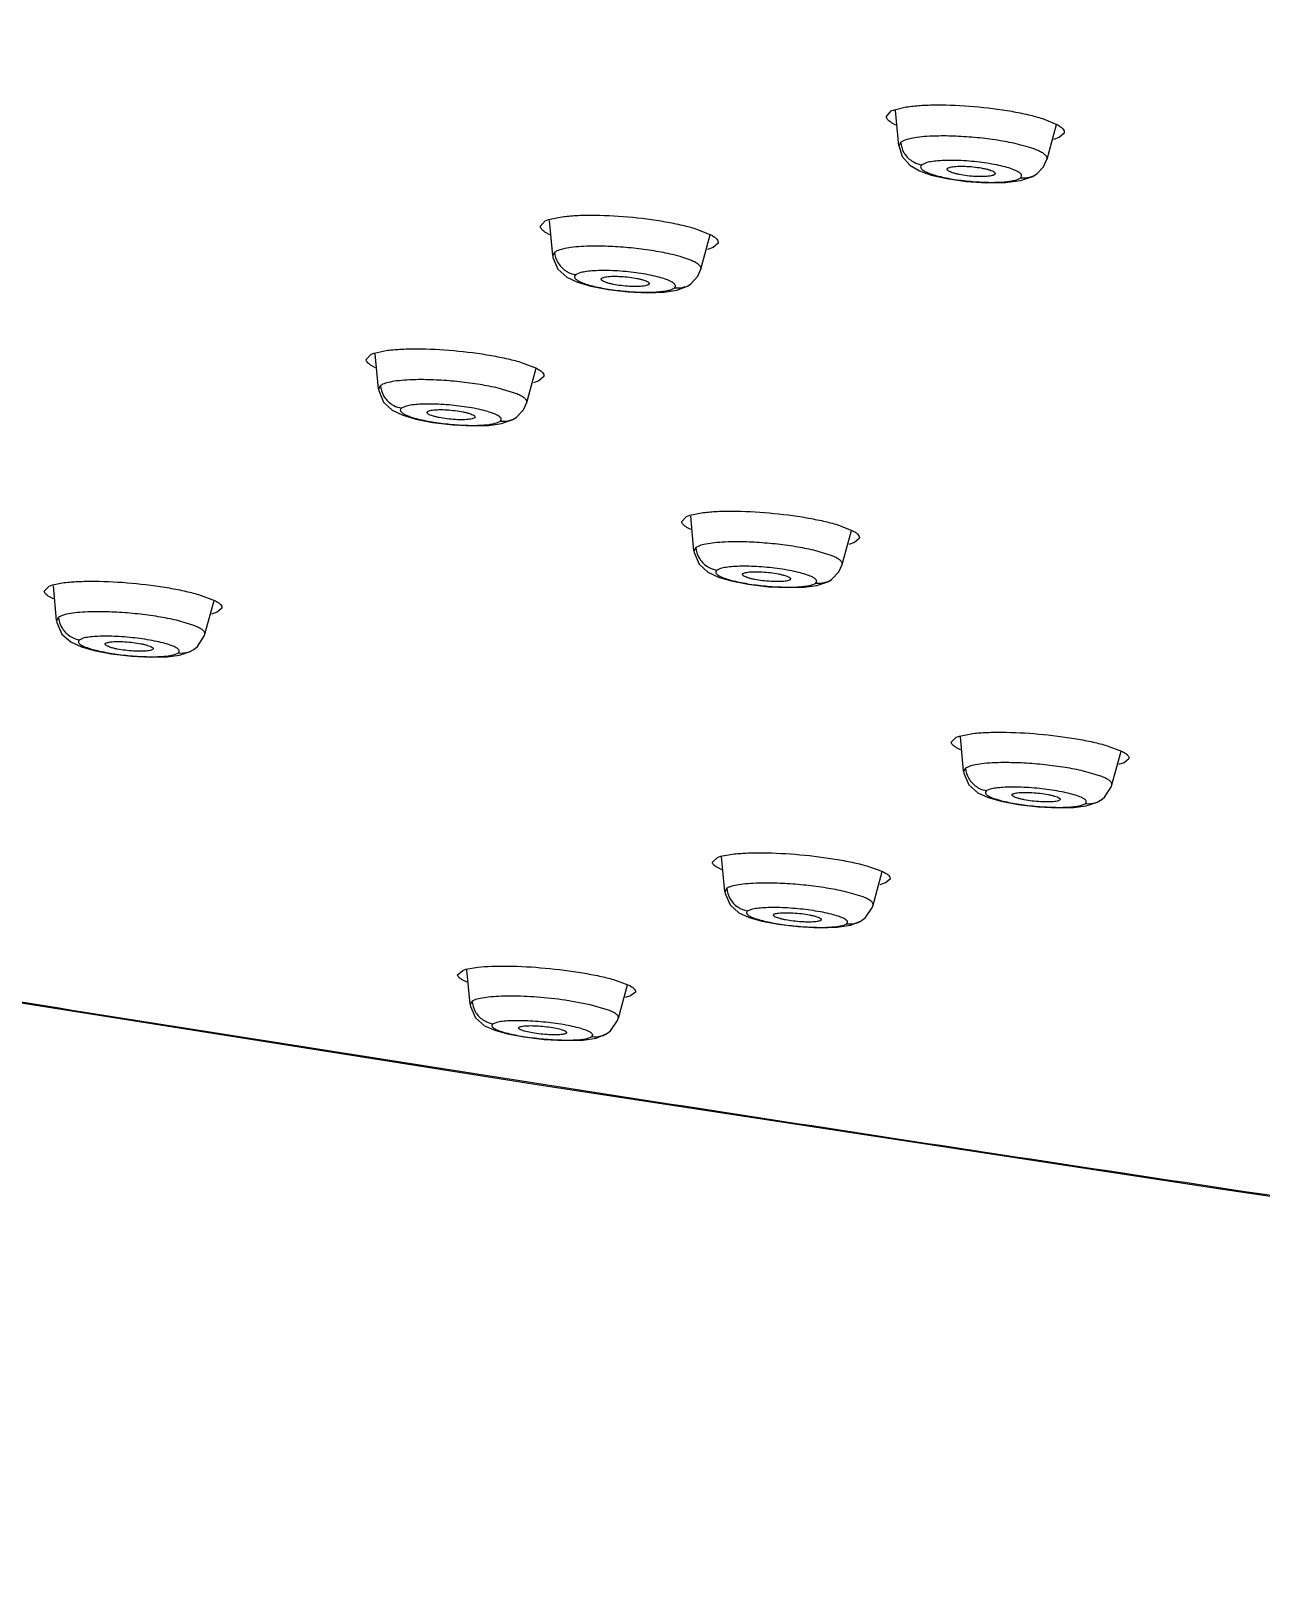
# Model space of a CAD drawing. Header units: inches. Extents: x 440 to 1212, y -520 to 27.
# Drawn here: x 964.74 to 990.19, y -248.26 to -216.21 of the extents above; entities that cross this region are included whole.
import ezdxf

# ---------------------------------------------------------------- set-up
doc = ezdxf.new("R2010")
doc.units = ezdxf.units.IN
doc.header["$LTSCALE"] = 1.21
doc.header["$MEASUREMENT"] = 0
doc.layers.get('0').update_dxf_attribs({"linetype": 'CONTINUOUS'})

msp = doc.modelspace()

# ---------------------------------------------------------------- linework, layer by layer
at = {"color": 7, "linetype": 'Continuous'}
for p, q in [((982.436, -217.984), (982.538, -217.867)), ((982.538, -217.867), (982.603, -217.84)), ((982.603, -217.84), (982.849, -217.783)), ((982.692, -218.586), (982.625, -217.859)), ((982.632, -218.159), (982.556, -218.118)), ((985.668, -218.025), (985.965, -218.146)), ((985.76, -218.863), (985.954, -218.146)), ((982.731, -218.516), (982.692, -218.585)), ((982.692, -218.583), (982.765, -218.811)), ((982.777, -218.489), (982.731, -218.516)), ((986.012, -218.416), (985.895, -218.458)), ((986.113, -218.323), (986.012, -218.416)), ((985.687, -219.023), (985.759, -218.864)), ((985.759, -218.864), (985.76, -218.863)), ((983.243, -218.944), (983.17, -218.979)), ((983.366, -219.193), (983.686, -219.266)), ((983.697, -219.073), (983.708, -219.053)), ((983.708, -219.053), (983.723, -219.044)), ((984.677, -219.183), (984.662, -219.192)), ((984.689, -219.163), (984.677, -219.183)), ((985.21, -219.309), (985.465, -219.221)), ((985.465, -219.221), (985.556, -219.163)), ((985.559, -219.161), (985.556, -219.163)), ((985.559, -219.161), (985.687, -219.023)), ((983.686, -219.266), (984.084, -219.324)), ((984.084, -219.324), (984.511, -219.353)), ((984.511, -219.353), (984.902, -219.349)), ((984.902, -219.349), (985.21, -219.309)), ((985.135, -219.289), (985.207, -219.254)), ((975.277, -220.256), (975.379, -220.142)), ((975.379, -220.142), (975.445, -220.116)), ((975.445, -220.116), (975.691, -220.061)), ((975.533, -220.86), (975.467, -220.134)), ((975.473, -220.428), (975.397, -220.388)), ((978.508, -220.31), (978.805, -220.429)), ((978.601, -221.141), (978.793, -220.428)), ((975.573, -220.79), (975.533, -220.858)), ((975.573, -220.79), (975.601, -220.773)), ((978.854, -220.692), (978.737, -220.733)), ((978.953, -220.602), (978.854, -220.692)), ((975.533, -220.858), (975.533, -220.86)), ((978.537, -221.286), (978.6, -221.142)), ((978.6, -221.142), (978.601, -221.141)), ((976.084, -221.22), (976.011, -221.254)), ((976.538, -221.348), (976.55, -221.328)), ((976.565, -221.319), (976.55, -221.328)), ((977.504, -221.468), (977.518, -221.459)), ((977.53, -221.439), (977.518, -221.459)), ((978.321, -221.49), (978.391, -221.445)), ((978.392, -221.444), (978.391, -221.445)), ((978.392, -221.444), (978.537, -221.286)), ((976.323, -221.494), (976.68, -221.563)), ((976.68, -221.563), (977.094, -221.611)), ((977.094, -221.611), (977.496, -221.629)), ((977.496, -221.629), (977.838, -221.615)), ((977.975, -221.565), (978.047, -221.531)), ((971.673, -223.012), (971.775, -222.901)), ((971.775, -222.901), (971.841, -222.876)), ((971.841, -222.876), (972.086, -222.824)), ((971.929, -223.617), (971.862, -222.893)), ((974.903, -223.075), (975.199, -223.192)), ((971.868, -223.181), (971.792, -223.141)), ((974.996, -223.9), (975.188, -223.192)), ((975.348, -223.362), (975.249, -223.45)), ((971.969, -223.549), (971.928, -223.616)), ((971.928, -223.616), (971.929, -223.617)), ((971.969, -223.549), (971.997, -223.531)), ((974.788, -223.72), (974.407, -223.603)), ((975.249, -223.45), (975.133, -223.49)), ((972.479, -223.98), (972.406, -224.013)), ((974.927, -224.054), (974.995, -223.901)), ((974.996, -223.901), (974.996, -223.9)), ((972.699, -224.243), (973.049, -224.312)), ((972.934, -224.106), (972.946, -224.086)), ((972.946, -224.086), (972.96, -224.078)), ((973.049, -224.312), (973.472, -224.363)), ((973.472, -224.363), (973.88, -224.383)), ((973.913, -224.218), (973.899, -224.226)), ((973.926, -224.198), (973.913, -224.218)), ((974.369, -224.323), (974.442, -224.291)), ((974.706, -224.254), (974.779, -224.209)), ((974.78, -224.208), (974.779, -224.209)), ((974.78, -224.208), (974.927, -224.054)), ((973.88, -224.383), (974.214, -224.373)), ((978.199, -226.365), (978.302, -226.256)), ((978.302, -226.256), (978.368, -226.232)), ((978.368, -226.232), (978.613, -226.181)), ((978.455, -226.969), (978.389, -226.248)), ((978.394, -226.53), (978.319, -226.491)), ((981.429, -226.431), (981.725, -226.545)), ((981.523, -227.25), (981.714, -226.545)), ((978.496, -226.901), (978.455, -226.968)), ((978.541, -226.877), (978.496, -226.901)), ((981.777, -226.797), (981.661, -226.836)), ((981.875, -226.712), (981.777, -226.797)), ((978.455, -226.968), (978.455, -226.969)), ((981.316, -227.073), (980.935, -226.958)), ((981.453, -227.405), (981.522, -227.252)), ((981.523, -227.252), (981.523, -227.251)), ((979.006, -227.334), (978.933, -227.366)), ((979.46, -227.457), (979.473, -227.438)), ((979.473, -227.438), (979.487, -227.43)), ((980.439, -227.569), (980.426, -227.576)), ((980.452, -227.549), (980.439, -227.569)), ((981.226, -227.607), (981.3, -227.562)), ((981.3, -227.562), (981.453, -227.405)), ((981.3, -227.562), (981.3, -227.562)), ((965.014, -227.804), (965.117, -227.698)), ((965.117, -227.698), (965.183, -227.675)), ((965.183, -227.675), (965.428, -227.627)), ((965.27, -228.41), (965.204, -227.69)), ((968.243, -227.883), (968.538, -227.995)), ((979.227, -227.592), (979.577, -227.66)), ((979.577, -227.66), (980, -227.71)), ((980, -227.71), (980.407, -227.73)), ((980.407, -227.73), (980.738, -227.72)), ((980.896, -227.673), (980.968, -227.641)), ((965.209, -227.965), (965.134, -227.927)), ((968.337, -228.695), (968.527, -227.995)), ((968.689, -228.158), (968.591, -228.241)), ((965.311, -228.343), (965.27, -228.408)), ((965.27, -228.408), (965.27, -228.41)), ((965.356, -228.319), (965.311, -228.343)), ((968.131, -228.521), (967.751, -228.406)), ((968.591, -228.241), (968.476, -228.278)), ((965.82, -228.778), (965.747, -228.808)), ((966.05, -229.031), (966.401, -229.099)), ((966.275, -228.899), (966.289, -228.88)), ((966.289, -228.88), (966.302, -228.873)), ((966.401, -229.099), (966.825, -229.149)), ((966.825, -229.149), (967.228, -229.17)), ((967.228, -229.17), (967.554, -229.161)), ((967.254, -229.013), (967.241, -229.02)), ((967.267, -228.993), (967.254, -229.013)), ((967.709, -229.116), (967.782, -229.086)), ((968.033, -229.054), (968.107, -229.012)), ((983.947, -230.8), (984.193, -230.752)), ((983.778, -230.927), (983.881, -230.823)), ((983.881, -230.823), (983.947, -230.8)), ((983.973, -231.086), (983.898, -231.049)), ((984.034, -231.531), (983.968, -230.815)), ((987.007, -231.001), (987.303, -231.112)), ((987.102, -231.812), (987.291, -231.112)), ((987.357, -231.355), (987.241, -231.392)), ((987.455, -231.273), (987.357, -231.355)), ((984.075, -231.465), (984.034, -231.53)), ((984.034, -231.53), (984.034, -231.531)), ((984.12, -231.442), (984.075, -231.465)), ((986.896, -231.64), (986.516, -231.526)), ((984.586, -231.9), (984.513, -231.931)), ((985.039, -232.02), (985.053, -232)), ((985.053, -232), (985.066, -231.994)), ((984.811, -232.15), (985.161, -232.217)), ((985.161, -232.217), (985.585, -232.266)), ((985.585, -232.266), (985.989, -232.286)), ((985.989, -232.286), (986.315, -232.278)), ((986.018, -232.131), (986.005, -232.137)), ((986.031, -232.112), (986.018, -232.131)), ((986.474, -232.233), (986.547, -232.203)), ((986.795, -232.172), (986.869, -232.13)), ((978.837, -233.412), (978.94, -233.311)), ((978.94, -233.311), (979.007, -233.289)), ((979.007, -233.289), (979.252, -233.244)), ((979.093, -234.017), (979.028, -233.303)), ((979.031, -233.567), (978.957, -233.531)), ((982.065, -233.497), (982.361, -233.605)), ((982.161, -234.3), (982.349, -233.605)), ((979.135, -233.952), (979.093, -234.016)), ((979.179, -233.929), (979.135, -233.952)), ((982.416, -233.841), (982.301, -233.877)), ((982.513, -233.762), (982.416, -233.841)), ((979.093, -234.016), (979.093, -234.017)), ((981.956, -234.131), (981.573, -234.018)), ((982.148, -234.339), (982.16, -234.3)), ((979.645, -234.389), (979.572, -234.418)), ((980.098, -234.506), (980.113, -234.487)), ((980.113, -234.487), (980.125, -234.481)), ((981.076, -234.618), (981.064, -234.624)), ((981.09, -234.599), (981.076, -234.618)), ((981.695, -234.715), (981.919, -234.623)), ((981.922, -234.621), (981.919, -234.623)), ((979.859, -234.629), (980.202, -234.695)), ((980.202, -234.695), (980.614, -234.745)), ((980.614, -234.745), (981.043, -234.768)), ((981.043, -234.768), (981.42, -234.758)), ((981.42, -234.758), (981.695, -234.715)), ((981.532, -234.72), (981.605, -234.691)), ((973.737, -235.627), (973.983, -235.585)), ((973.567, -235.745), (973.671, -235.649)), ((973.671, -235.649), (973.737, -235.627)), ((973.761, -235.896), (973.687, -235.861)), ((973.824, -236.352), (973.758, -235.641)), ((976.794, -235.841), (977.089, -235.947)), ((976.891, -236.637), (977.078, -235.947)), ((977.146, -236.176), (977.032, -236.21)), ((977.243, -236.099), (977.146, -236.176)), ((973.865, -236.288), (973.823, -236.35)), ((973.823, -236.35), (973.824, -236.352)), ((973.91, -236.266), (973.865, -236.288)), ((976.308, -236.361), (975.792, -236.267)), ((976.687, -236.472), (976.308, -236.361)), ((974.375, -236.727), (974.302, -236.755)), ((974.829, -236.842), (974.844, -236.823)), ((974.844, -236.823), (974.855, -236.818)), ((976.875, -236.684), (976.89, -236.637)), ((974.599, -236.962), (974.944, -237.027)), ((974.944, -237.027), (975.358, -237.077)), ((975.358, -237.077), (975.787, -237.1)), ((975.787, -237.1), (976.16, -237.091)), ((975.806, -236.955), (975.794, -236.96)), ((975.821, -236.936), (975.806, -236.955)), ((976.16, -237.091), (976.429, -237.049)), ((976.261, -237.055), (976.334, -237.027)), ((976.429, -237.049), (976.641, -236.964)), ((976.643, -236.962), (976.641, -236.964)), ((989.347, -240.167), (989.405, -240.162))]:
    msp.add_line(p, q, dxfattribs=at)
for points in [[(888.049, -216.212), (889.522, -218.693), (892.129, -220.711), (895.962, -222.57), (901.514, -224.496), (908.899, -226.43), (917.714, -228.307), (927.486, -230.125), (938.11, -231.966), (949.531, -233.886), (961.875, -235.9), (975.256, -238.015), (989.347, -240.167)], [(982.765, -218.811), (982.921, -218.989), (983.121, -219.107), (983.366, -219.193)], [(975.534, -220.858), (975.539, -220.898), (975.641, -221.138)], [(975.641, -221.138), (975.823, -221.305), (976.044, -221.411), (976.323, -221.494)], [(977.838, -221.615), (978.098, -221.574), (978.321, -221.49)], [(971.929, -223.616), (971.933, -223.649), (972.033, -223.89)], [(972.033, -223.89), (972.215, -224.059), (972.432, -224.163), (972.699, -224.243)], [(974.214, -224.373), (974.477, -224.335), (974.706, -224.254)], [(978.456, -226.968), (978.46, -227.003), (978.561, -227.244)], [(978.561, -227.244), (978.745, -227.411), (978.96, -227.514), (979.227, -227.592)], [(980.738, -227.72), (980.999, -227.685), (981.226, -227.607)], [(965.271, -228.408), (965.276, -228.451), (965.381, -228.69)], [(965.381, -228.69), (965.566, -228.854), (965.782, -228.954), (966.05, -229.031)], [(968.11, -229.01), (968.188, -228.946), (968.329, -228.723), (968.337, -228.696)], [(967.554, -229.161), (967.809, -229.128), (968.033, -229.054)], [(984.035, -231.53), (984.04, -231.571), (984.144, -231.811)], [(984.144, -231.811), (984.329, -231.975), (984.545, -232.074), (984.811, -232.15)], [(986.872, -232.128), (986.95, -232.065), (987.092, -231.844), (987.101, -231.812)], [(986.315, -232.278), (986.571, -232.245), (986.795, -232.172)], [(979.094, -234.016), (979.099, -234.057), (979.202, -234.294)], [(979.202, -234.294), (979.385, -234.457), (979.596, -234.554), (979.859, -234.629)], [(981.922, -234.621), (982.003, -234.558), (982.148, -234.339)], [(973.824, -236.35), (973.831, -236.398), (973.938, -236.635)], [(973.938, -236.635), (974.123, -236.795), (974.335, -236.889), (974.599, -236.962)], [(976.643, -236.962), (976.727, -236.9), (976.875, -236.684)], [(989.347, -240.167), (1003.147, -242.202), (1016.53, -244.108), (1029.098, -245.839), (1040.953, -247.421)]]:
    msp.add_lwpolyline(points, dxfattribs=at)
for centre, radius, start, end in [((985.275, -218.796), 0.462, 289.5348, 307.4473), ((975.759, -221.07), 0.337, 114.7887, 118.0347), ((978.115, -221.074), 0.462, 289.4912, 306.5683), ((972.153, -223.832), 0.339, 114.2915, 117.4832), ((974.51, -223.833), 0.462, 289.4895, 305.5896), ((981.036, -227.183), 0.462, 289.5575, 304.8346), ((967.849, -228.628), 0.462, 289.5168, 303.8302), ((986.614, -231.745), 0.462, 289.629, 303.5639), ((981.672, -234.233), 0.461, 289.6319, 302.4148), ((976.401, -236.57), 0.461, 289.6397, 301.3165)]:
    msp.add_arc(centre, radius, start, end, dxfattribs=at)
for points, knots in [([(982.849, -217.783), (982.944, -217.769), (983.152, -217.748), (983.62, -217.733), (984.254, -217.763), (984.888, -217.843), (985.36, -217.938), (985.572, -217.995), (985.668, -218.025)], [0, 0, 0, 0, 0.100892, 0.22025, 0.492882, 0.769274, 0.893165, 1, 1, 1, 1]), ([(982.556, -218.118), (982.539, -218.108), (982.508, -218.087), (982.462, -218.047), (982.438, -218.009), (982.436, -217.984)], [0, 0, 0, 0, 0.32915, 0.600887, 1, 1, 1, 1]), ([(985.965, -218.146), (985.99, -218.16), (986.033, -218.186), (986.085, -218.231), (986.115, -218.277), (986.116, -218.309), (986.112, -218.323)], [0, 0, 0, 0, 0.349157, 0.621237, 0.828042, 1, 1, 1, 1]), ([(982.731, -218.516), (982.738, -218.589), (982.785, -218.738), (982.892, -218.853), (982.956, -218.897)], [0, 0, 0, 0, 0.485065, 1, 1, 1, 1]), ([(983.521, -218.385), (983.439, -218.386), (983.287, -218.392), (983.079, -218.411), (982.911, -218.441), (982.815, -218.47), (982.776, -218.489)], [0, 0, 0, 0, 0.323591, 0.603493, 0.830872, 1, 1, 1, 1]), ([(985.168, -218.558), (985.043, -218.528), (984.777, -218.476), (984.364, -218.422), (983.94, -218.389), (983.658, -218.383), (983.521, -218.385)], [0, 0, 0, 0, 0.2323, 0.48967, 0.752329, 1, 1, 1, 1]), ([(985.55, -218.677), (985.495, -218.653), (985.368, -218.609), (985.239, -218.575), (985.168, -218.558)], [0, 0, 0, 0, 0.45218, 1, 1, 1, 1]), ([(982.956, -218.897), (982.973, -218.908), (983.039, -218.948), (983.114, -218.972), (983.17, -218.979)], [0, 0, 0, 0, 0.262134, 1, 1, 1, 1]), ([(984.718, -218.984), (984.583, -218.956), (984.304, -218.915), (983.956, -218.89), (983.687, -218.888), (983.512, -218.896), (983.366, -218.913), (983.279, -218.932), (983.243, -218.944)], [0, 0, 0, 0, 0.27864, 0.56837, 0.702682, 0.82215, 0.921829, 1, 1, 1, 1]), ([(985.759, -218.863), (985.761, -218.856), (985.763, -218.841), (985.755, -218.817), (985.74, -218.794), (985.706, -218.76), (985.642, -218.718), (985.584, -218.691), (985.55, -218.677)], [0, 0, 0, 0, 0.073347, 0.151684, 0.242893, 0.352027, 0.632306, 1, 1, 1, 1]), ([(983.17, -218.979), (983.16, -218.988), (983.145, -219.006), (983.145, -219.035), (983.154, -219.055), (983.172, -219.076), (983.211, -219.106), (983.281, -219.141), (983.389, -219.181), (983.522, -219.219), (983.678, -219.254), (983.85, -219.284), (984.034, -219.309), (984.283, -219.334), (984.577, -219.348), (984.85, -219.34), (985.03, -219.316), (985.103, -219.299), (985.135, -219.289)], [0, 0, 0, 0, 0.020268, 0.029237, 0.039263, 0.051693, 0.067294, 0.108589, 0.16296, 0.229016, 0.304887, 0.388408, 0.47684, 0.567327, 0.743099, 0.89317, 0.952443, 1, 1, 1, 1]), ([(984.662, -219.192), (984.651, -219.197), (984.622, -219.206), (984.55, -219.22), (984.435, -219.227), (984.278, -219.225), (984.11, -219.21), (983.974, -219.188), (983.876, -219.166), (983.814, -219.149), (983.765, -219.131), (983.728, -219.112), (983.703, -219.095), (983.696, -219.079), (983.696, -219.073)], [0, 0, 0, 0, 0.037761, 0.087851, 0.220021, 0.382332, 0.556246, 0.721149, 0.794203, 0.858044, 0.91101, 0.952058, 0.980858, 1, 1, 1, 1]), ([(983.723, -219.044), (983.735, -219.038), (983.763, -219.029), (983.835, -219.015), (983.951, -219.008), (984.108, -219.011), (984.275, -219.026), (984.411, -219.047), (984.51, -219.069), (984.571, -219.086), (984.621, -219.104), (984.658, -219.123), (984.682, -219.141), (984.69, -219.156), (984.689, -219.163)], [0, 0, 0, 0, 0.03776, 0.08785, 0.220019, 0.38233, 0.556244, 0.721148, 0.794202, 0.858042, 0.911009, 0.952057, 0.980857, 1, 1, 1, 1]), ([(985.214, -219.166), (985.206, -219.157), (985.185, -219.14), (985.128, -219.106), (985.03, -219.065), (984.886, -219.021), (984.777, -218.996), (984.718, -218.984)], [0, 0, 0, 0, 0.067133, 0.151948, 0.373965, 0.660188, 1, 1, 1, 1]), ([(985.207, -219.254), (985.22, -219.243), (985.236, -219.221), (985.23, -219.187), (985.22, -219.173), (985.214, -219.166)], [0, 0, 0, 0, 0.490305, 0.719587, 1, 1, 1, 1]), ([(985.43, -219.231), (985.377, -219.25), (985.301, -219.262), (985.226, -219.256), (985.207, -219.254)], [0, 0, 0, 0, 0.748827, 1, 1, 1, 1]), ([(975.691, -220.061), (975.785, -220.047), (975.993, -220.028), (976.461, -220.016), (977.095, -220.047), (977.729, -220.128), (978.2, -220.223), (978.412, -220.279), (978.508, -220.31)], [0, 0, 0, 0, 0.100844, 0.220184, 0.492837, 0.769272, 0.893174, 1, 1, 1, 1]), ([(975.397, -220.388), (975.38, -220.377), (975.349, -220.357), (975.304, -220.317), (975.279, -220.28), (975.277, -220.256)], [0, 0, 0, 0, 0.330894, 0.603223, 1, 1, 1, 1]), ([(978.805, -220.429), (978.83, -220.442), (978.873, -220.468), (978.925, -220.512), (978.955, -220.556), (978.957, -220.589), (978.953, -220.602)], [0, 0, 0, 0, 0.35132, 0.624231, 0.830268, 1, 1, 1, 1]), ([(975.573, -220.79), (975.579, -220.863), (975.626, -221.012), (975.733, -221.128), (975.797, -221.171)], [0, 0, 0, 0, 0.485232, 1, 1, 1, 1]), ([(976.363, -220.664), (976.282, -220.665), (976.13, -220.67), (975.921, -220.689), (975.753, -220.718), (975.657, -220.746), (975.618, -220.764)], [0, 0, 0, 0, 0.323767, 0.603769, 0.831118, 1, 1, 1, 1]), ([(978.011, -220.839), (977.886, -220.809), (977.619, -220.758), (977.207, -220.703), (976.783, -220.669), (976.5, -220.662), (976.363, -220.664)], [0, 0, 0, 0, 0.232176, 0.489531, 0.752246, 1, 1, 1, 1]), ([(978.392, -220.957), (978.337, -220.934), (978.211, -220.89), (978.082, -220.856), (978.011, -220.839)], [0, 0, 0, 0, 0.451937, 1, 1, 1, 1]), ([(978.601, -221.141), (978.602, -221.134), (978.604, -221.119), (978.596, -221.096), (978.581, -221.073), (978.547, -221.039), (978.484, -220.998), (978.426, -220.971), (978.392, -220.957)], [0, 0, 0, 0, 0.072693, 0.150537, 0.241479, 0.350562, 0.631278, 1, 1, 1, 1]), ([(975.797, -221.171), (975.814, -221.183), (975.88, -221.222), (975.955, -221.247), (976.011, -221.254)], [0, 0, 0, 0, 0.262123, 1, 1, 1, 1]), ([(976.011, -221.254), (976, -221.263), (975.986, -221.28), (975.985, -221.308), (975.994, -221.329), (976.012, -221.348), (976.051, -221.378), (976.121, -221.413), (976.228, -221.452), (976.361, -221.49), (976.517, -221.525), (976.689, -221.555), (976.873, -221.581), (977.122, -221.606), (977.416, -221.621), (977.689, -221.615), (977.869, -221.591), (977.943, -221.575), (977.975, -221.565)], [0, 0, 0, 0, 0.020002, 0.028782, 0.038622, 0.050897, 0.066377, 0.107507, 0.161792, 0.227828, 0.30373, 0.387327, 0.475872, 0.566499, 0.742599, 0.892986, 0.952376, 1, 1, 1, 1]), ([(977.559, -221.266), (977.424, -221.238), (977.145, -221.196), (976.798, -221.17), (976.529, -221.167), (976.354, -221.174), (976.207, -221.191), (976.121, -221.209), (976.084, -221.22)], [0, 0, 0, 0, 0.278489, 0.568243, 0.702604, 0.822128, 0.921845, 1, 1, 1, 1]), ([(977.504, -221.468), (977.492, -221.473), (977.464, -221.482), (977.392, -221.495), (977.276, -221.502), (977.12, -221.498), (976.952, -221.483), (976.816, -221.462), (976.717, -221.44), (976.656, -221.423), (976.606, -221.405), (976.57, -221.387), (976.545, -221.369), (976.537, -221.354), (976.538, -221.348)], [0, 0, 0, 0, 0.037631, 0.087661, 0.219851, 0.382304, 0.556417, 0.72152, 0.794652, 0.858545, 0.91152, 0.952516, 0.981167, 1, 1, 1, 1]), ([(976.565, -221.319), (976.576, -221.314), (976.605, -221.305), (976.677, -221.292), (976.792, -221.285), (976.949, -221.289), (977.116, -221.304), (977.253, -221.325), (977.351, -221.347), (977.412, -221.365), (977.462, -221.382), (977.499, -221.401), (977.523, -221.418), (977.531, -221.433), (977.531, -221.44)], [0, 0, 0, 0, 0.037631, 0.08766, 0.219851, 0.382304, 0.556418, 0.721521, 0.794653, 0.858546, 0.91152, 0.952516, 0.981167, 1, 1, 1, 1]), ([(978.054, -221.446), (978.046, -221.437), (978.025, -221.42), (977.968, -221.386), (977.871, -221.346), (977.727, -221.303), (977.618, -221.278), (977.559, -221.266)], [0, 0, 0, 0, 0.066646, 0.151154, 0.372994, 0.659512, 1, 1, 1, 1]), ([(978.047, -221.531), (978.059, -221.521), (978.076, -221.5), (978.07, -221.466), (978.06, -221.453), (978.054, -221.446)], [0, 0, 0, 0, 0.491169, 0.71931, 1, 1, 1, 1]), ([(978.27, -221.509), (978.217, -221.528), (978.141, -221.54), (978.066, -221.534), (978.047, -221.532)], [0, 0, 0, 0, 0.748873, 1, 1, 1, 1]), ([(971.792, -223.141), (971.775, -223.131), (971.744, -223.111), (971.699, -223.072), (971.675, -223.036), (971.673, -223.012)], [0, 0, 0, 0, 0.332858, 0.605847, 1, 1, 1, 1]), ([(972.086, -222.824), (972.181, -222.811), (972.389, -222.793), (972.856, -222.782), (973.49, -222.815), (974.123, -222.896), (974.594, -222.99), (974.806, -223.045), (974.903, -223.075)], [0, 0, 0, 0, 0.100817, 0.220159, 0.49285, 0.769316, 0.893211, 1, 1, 1, 1]), ([(975.199, -223.192), (975.224, -223.206), (975.268, -223.231), (975.319, -223.274), (975.35, -223.317), (975.352, -223.349), (975.348, -223.362)], [0, 0, 0, 0, 0.353662, 0.627457, 0.832651, 1, 1, 1, 1]), ([(971.969, -223.549), (971.975, -223.622), (972.022, -223.771), (972.128, -223.886), (972.192, -223.93)], [0, 0, 0, 0, 0.485386, 1, 1, 1, 1]), ([(972.759, -223.426), (972.678, -223.427), (972.526, -223.432), (972.317, -223.45), (972.149, -223.478), (972.052, -223.506), (972.014, -223.523)], [0, 0, 0, 0, 0.323938, 0.604041, 0.831365, 1, 1, 1, 1]), ([(974.407, -223.603), (974.282, -223.573), (974.016, -223.522), (973.603, -223.467), (973.179, -223.433), (972.896, -223.425), (972.759, -223.426)], [0, 0, 0, 0, 0.232033, 0.489369, 0.752148, 1, 1, 1, 1]), ([(974.996, -223.9), (974.998, -223.894), (974.999, -223.879), (974.992, -223.856), (974.976, -223.833), (974.943, -223.8), (974.879, -223.76), (974.822, -223.734), (974.788, -223.72)], [0, 0, 0, 0, 0.071987, 0.14929, 0.239931, 0.348949, 0.630136, 1, 1, 1, 1]), ([(972.192, -223.93), (972.209, -223.941), (972.275, -223.981), (972.35, -224.005), (972.406, -224.013)], [0, 0, 0, 0, 0.262128, 1, 1, 1, 1]), ([(972.406, -224.013), (972.395, -224.021), (972.381, -224.038), (972.38, -224.066), (972.389, -224.085), (972.407, -224.105), (972.433, -224.124), (972.467, -224.144), (972.528, -224.173), (972.622, -224.207), (972.756, -224.244), (972.911, -224.278), (973.083, -224.309), (973.266, -224.334), (973.516, -224.36), (973.81, -224.376), (974.082, -224.37), (974.263, -224.348), (974.337, -224.333), (974.369, -224.323)], [0, 0, 0, 0, 0.019728, 0.028304, 0.037945, 0.050053, 0.065402, 0.084189, 0.106397, 0.160599, 0.226621, 0.302567, 0.386255, 0.474929, 0.565711, 0.742156, 0.89285, 0.952337, 1, 1, 1, 1]), ([(973.955, -224.03), (973.82, -224.002), (973.541, -223.96), (973.194, -223.934), (972.924, -223.93), (972.749, -223.936), (972.602, -223.952), (972.516, -223.969), (972.479, -223.98)], [0, 0, 0, 0, 0.278391, 0.568203, 0.702615, 0.822181, 0.921906, 1, 1, 1, 1]), ([(972.96, -224.078), (972.972, -224.073), (973, -224.064), (973.072, -224.052), (973.188, -224.045), (973.344, -224.049), (973.512, -224.065), (973.648, -224.086), (973.747, -224.108), (973.808, -224.125), (973.857, -224.142), (973.894, -224.16), (973.919, -224.177), (973.927, -224.192), (973.926, -224.199)], [0, 0, 0, 0, 0.037511, 0.087492, 0.21973, 0.382351, 0.556682, 0.721988, 0.795194, 0.859131, 0.9121, 0.953027, 0.981505, 1, 1, 1, 1]), ([(974.449, -224.207), (974.441, -224.199), (974.42, -224.182), (974.363, -224.149), (974.266, -224.11), (974.122, -224.067), (974.014, -224.042), (973.955, -224.03)], [0, 0, 0, 0, 0.066117, 0.150293, 0.371947, 0.658786, 1, 1, 1, 1]), ([(973.899, -224.226), (973.888, -224.231), (973.86, -224.24), (973.787, -224.252), (973.672, -224.259), (973.515, -224.255), (973.348, -224.239), (973.212, -224.218), (973.113, -224.196), (973.052, -224.179), (973.002, -224.162), (972.965, -224.144), (972.941, -224.127), (972.933, -224.112), (972.933, -224.105)], [0, 0, 0, 0, 0.037511, 0.087491, 0.219729, 0.382348, 0.556679, 0.721986, 0.795192, 0.85913, 0.912099, 0.953026, 0.981505, 1, 1, 1, 1]), ([(974.442, -224.291), (974.454, -224.281), (974.471, -224.26), (974.465, -224.227), (974.455, -224.214), (974.449, -224.207)], [0, 0, 0, 0, 0.492252, 0.719065, 1, 1, 1, 1]), ([(974.664, -224.268), (974.611, -224.287), (974.535, -224.299), (974.46, -224.293), (974.442, -224.291)], [0, 0, 0, 0, 0.748922, 1, 1, 1, 1]), ([(978.613, -226.181), (978.708, -226.168), (978.916, -226.151), (979.383, -226.141), (980.016, -226.175), (980.649, -226.254), (981.121, -226.347), (981.332, -226.401), (981.429, -226.431)], [0, 0, 0, 0, 0.100811, 0.220169, 0.492906, 0.769389, 0.893263, 1, 1, 1, 1]), ([(978.319, -226.491), (978.302, -226.481), (978.271, -226.461), (978.226, -226.424), (978.201, -226.388), (978.199, -226.365)], [0, 0, 0, 0, 0.334696, 0.608286, 1, 1, 1, 1]), ([(981.725, -226.545), (981.75, -226.558), (981.794, -226.583), (981.846, -226.625), (981.876, -226.668), (981.879, -226.699), (981.875, -226.712)], [0, 0, 0, 0, 0.355802, 0.630374, 0.834775, 1, 1, 1, 1]), ([(978.496, -226.901), (978.502, -226.975), (978.548, -227.124), (978.655, -227.24), (978.719, -227.284)], [0, 0, 0, 0, 0.485476, 1, 1, 1, 1]), ([(979.287, -226.782), (979.205, -226.783), (979.053, -226.787), (978.844, -226.804), (978.676, -226.832), (978.579, -226.859), (978.54, -226.877)], [0, 0, 0, 0, 0.324065, 0.604248, 0.831558, 1, 1, 1, 1]), ([(980.935, -226.958), (980.81, -226.928), (980.544, -226.877), (980.131, -226.823), (979.707, -226.789), (979.424, -226.781), (979.287, -226.782)], [0, 0, 0, 0, 0.231891, 0.489205, 0.752045, 1, 1, 1, 1]), ([(981.523, -227.251), (981.524, -227.244), (981.526, -227.229), (981.518, -227.207), (981.503, -227.185), (981.469, -227.152), (981.407, -227.113), (981.349, -227.087), (981.316, -227.073)], [0, 0, 0, 0, 0.071369, 0.148177, 0.238532, 0.347475, 0.629076, 1, 1, 1, 1]), ([(978.719, -227.284), (978.736, -227.295), (978.802, -227.335), (978.877, -227.359), (978.933, -227.366)], [0, 0, 0, 0, 0.262163, 1, 1, 1, 1]), ([(978.933, -227.366), (978.923, -227.375), (978.908, -227.39), (978.907, -227.418), (978.916, -227.437), (978.933, -227.456), (978.96, -227.475), (978.994, -227.495), (979.055, -227.523), (979.149, -227.556), (979.282, -227.593), (979.437, -227.627), (979.609, -227.657), (979.793, -227.682), (980.042, -227.707), (980.336, -227.723), (980.609, -227.718), (980.789, -227.697), (980.863, -227.682), (980.896, -227.673)], [0, 0, 0, 0, 0.019495, 0.027888, 0.037343, 0.049294, 0.064518, 0.083206, 0.105339, 0.159447, 0.22544, 0.301411, 0.385171, 0.473954, 0.564875, 0.741649, 0.89266, 0.952266, 1, 1, 1, 1]), ([(980.483, -227.385), (980.347, -227.358), (980.069, -227.317), (979.721, -227.29), (979.452, -227.286), (979.277, -227.292), (979.13, -227.307), (979.043, -227.324), (979.006, -227.334)], [0, 0, 0, 0, 0.278232, 0.568067, 0.702528, 0.82215, 0.921914, 1, 1, 1, 1]), ([(980.426, -227.576), (980.414, -227.581), (980.386, -227.59), (980.314, -227.602), (980.199, -227.608), (980.042, -227.604), (979.875, -227.588), (979.739, -227.567), (979.64, -227.546), (979.579, -227.529), (979.529, -227.512), (979.492, -227.495), (979.468, -227.478), (979.459, -227.463), (979.46, -227.457)], [0, 0, 0, 0, 0.03743, 0.087392, 0.219716, 0.382511, 0.557043, 0.722517, 0.795774, 0.859733, 0.912676, 0.953517, 0.981821, 1, 1, 1, 1]), ([(979.487, -227.43), (979.498, -227.425), (979.527, -227.417), (979.599, -227.405), (979.714, -227.399), (979.871, -227.403), (980.038, -227.418), (980.174, -227.439), (980.273, -227.461), (980.334, -227.477), (980.384, -227.494), (980.421, -227.512), (980.445, -227.528), (980.453, -227.543), (980.453, -227.549)], [0, 0, 0, 0, 0.037431, 0.087394, 0.219719, 0.382515, 0.557047, 0.72252, 0.795777, 0.859735, 0.912677, 0.953518, 0.981821, 1, 1, 1, 1]), ([(980.976, -227.56), (980.968, -227.551), (980.947, -227.535), (980.891, -227.502), (980.793, -227.464), (980.65, -227.422), (980.542, -227.397), (980.483, -227.385)], [0, 0, 0, 0, 0.065623, 0.149485, 0.370956, 0.658093, 1, 1, 1, 1]), ([(980.968, -227.641), (980.981, -227.631), (980.998, -227.611), (980.992, -227.579), (980.982, -227.566), (980.976, -227.56)], [0, 0, 0, 0, 0.493553, 0.719034, 1, 1, 1, 1]), ([(965.134, -227.927), (965.116, -227.917), (965.086, -227.898), (965.041, -227.862), (965.016, -227.826), (965.014, -227.804)], [0, 0, 0, 0, 0.336753, 0.611059, 1, 1, 1, 1]), ([(965.428, -227.627), (965.523, -227.615), (965.731, -227.599), (966.198, -227.592), (966.83, -227.627), (967.463, -227.707), (967.934, -227.8), (968.146, -227.854), (968.243, -227.883)], [0, 0, 0, 0, 0.100781, 0.220136, 0.492909, 0.769428, 0.893298, 1, 1, 1, 1]), ([(981.191, -227.618), (981.138, -227.637), (981.062, -227.649), (980.987, -227.644), (980.968, -227.641)], [0, 0, 0, 0, 0.748963, 1, 1, 1, 1]), ([(968.538, -227.995), (968.564, -228.008), (968.607, -228.033), (968.659, -228.074), (968.69, -228.115), (968.693, -228.146), (968.689, -228.158)], [0, 0, 0, 0, 0.35821, 0.633737, 0.837312, 1, 1, 1, 1]), ([(965.311, -228.343), (965.317, -228.416), (965.363, -228.566), (965.47, -228.681), (965.534, -228.725)], [0, 0, 0, 0, 0.485646, 1, 1, 1, 1]), ([(966.102, -228.228), (966.021, -228.229), (965.868, -228.233), (965.659, -228.249), (965.491, -228.276), (965.394, -228.302), (965.355, -228.319)], [0, 0, 0, 0, 0.324242, 0.604528, 0.831808, 1, 1, 1, 1]), ([(967.751, -228.406), (967.626, -228.377), (967.36, -228.326), (966.947, -228.271), (966.523, -228.236), (966.24, -228.228), (966.102, -228.228)], [0, 0, 0, 0, 0.231755, 0.489054, 0.751954, 1, 1, 1, 1]), ([(968.337, -228.696), (968.339, -228.689), (968.34, -228.675), (968.333, -228.653), (968.317, -228.631), (968.284, -228.599), (968.221, -228.56), (968.164, -228.535), (968.131, -228.521)], [0, 0, 0, 0, 0.070628, 0.146882, 0.236942, 0.345831, 0.627926, 1, 1, 1, 1]), ([(965.534, -228.725), (965.55, -228.737), (965.616, -228.777), (965.691, -228.801), (965.747, -228.808)], [0, 0, 0, 0, 0.262147, 1, 1, 1, 1]), ([(965.747, -228.808), (965.737, -228.816), (965.722, -228.832), (965.72, -228.858), (965.729, -228.877), (965.747, -228.896), (965.773, -228.915), (965.807, -228.934), (965.868, -228.961), (965.962, -228.994), (966.095, -229.03), (966.25, -229.064), (966.422, -229.094), (966.605, -229.12), (966.854, -229.146), (967.148, -229.162), (967.421, -229.159), (967.602, -229.139), (967.676, -229.125), (967.709, -229.116)], [0, 0, 0, 0, 0.019221, 0.027406, 0.03666, 0.048445, 0.06354, 0.08213, 0.104189, 0.158214, 0.224189, 0.3002, 0.384047, 0.472953, 0.564026, 0.741147, 0.892483, 0.952203, 1, 1, 1, 1]), ([(967.297, -228.835), (967.162, -228.807), (966.883, -228.766), (966.536, -228.738), (966.267, -228.733), (966.091, -228.738), (965.945, -228.752), (965.858, -228.768), (965.82, -228.778)], [0, 0, 0, 0, 0.278097, 0.567967, 0.702478, 0.822151, 0.921943, 1, 1, 1, 1]), ([(966.302, -228.873), (966.313, -228.868), (966.342, -228.86), (966.414, -228.849), (966.529, -228.843), (966.686, -228.848), (966.853, -228.864), (966.989, -228.885), (967.088, -228.906), (967.149, -228.923), (967.199, -228.94), (967.236, -228.957), (967.26, -228.973), (967.268, -228.987), (967.268, -228.993)], [0, 0, 0, 0, 0.0373, 0.087201, 0.219549, 0.382495, 0.55724, 0.722924, 0.796262, 0.860274, 0.913223, 0.954008, 0.982155, 1, 1, 1, 1]), ([(967.79, -229.007), (967.782, -228.998), (967.761, -228.982), (967.705, -228.95), (967.607, -228.912), (967.464, -228.871), (967.356, -228.846), (967.297, -228.835)], [0, 0, 0, 0, 0.065098, 0.148633, 0.369921, 0.657375, 1, 1, 1, 1]), ([(967.241, -229.02), (967.229, -229.024), (967.201, -229.032), (967.129, -229.044), (967.014, -229.049), (966.857, -229.044), (966.69, -229.029), (966.554, -229.008), (966.455, -228.986), (966.394, -228.97), (966.344, -228.953), (966.307, -228.936), (966.283, -228.92), (966.275, -228.905), (966.275, -228.899)], [0, 0, 0, 0, 0.037298, 0.087198, 0.219544, 0.382489, 0.557234, 0.722919, 0.796258, 0.860271, 0.91322, 0.954007, 0.982154, 1, 1, 1, 1]), ([(967.782, -229.086), (967.794, -229.077), (967.811, -229.057), (967.806, -229.025), (967.796, -229.013), (967.79, -229.007)], [0, 0, 0, 0, 0.494753, 0.718756, 1, 1, 1, 1]), ([(989.406, -240.161), (986.568, -239.735), (980.907, -238.876), (972.442, -237.565), (964.024, -236.231), (955.656, -234.88), (947.339, -233.508), (940.443, -232.347), (934.953, -231.408), (929.519, -230.469), (925.458, -229.748), (922.765, -229.249)], [0, 0, 0, 0, 0.127479, 0.254357, 0.380556, 0.506095, 0.630922, 0.755018, 0.816782, 0.878321, 1, 1, 1, 1]), ([(984.193, -230.752), (984.287, -230.74), (984.495, -230.724), (984.962, -230.716), (985.595, -230.75), (986.227, -230.829), (986.699, -230.92), (986.91, -230.973), (987.007, -231.001)], [0, 0, 0, 0, 0.1008, 0.220181, 0.492996, 0.76951, 0.89335, 1, 1, 1, 1]), ([(983.898, -231.049), (983.881, -231.04), (983.85, -231.021), (983.805, -230.984), (983.78, -230.95), (983.778, -230.927)], [0, 0, 0, 0, 0.337688, 0.61228, 1, 1, 1, 1]), ([(984.867, -231.351), (984.785, -231.351), (984.633, -231.355), (984.424, -231.372), (984.255, -231.398), (984.159, -231.425), (984.12, -231.442)], [0, 0, 0, 0, 0.324273, 0.604586, 0.831869, 1, 1, 1, 1]), ([(986.516, -231.526), (986.391, -231.497), (986.124, -231.447), (985.712, -231.392), (985.287, -231.358), (985.004, -231.35), (984.867, -231.351)], [0, 0, 0, 0, 0.231673, 0.488955, 0.75189, 1, 1, 1, 1]), ([(987.303, -231.112), (987.328, -231.125), (987.372, -231.149), (987.424, -231.189), (987.455, -231.23), (987.458, -231.261), (987.455, -231.273)], [0, 0, 0, 0, 0.359255, 0.635127, 0.838286, 1, 1, 1, 1]), ([(984.075, -231.465), (984.081, -231.539), (984.128, -231.689), (984.234, -231.804), (984.299, -231.848)], [0, 0, 0, 0, 0.485639, 1, 1, 1, 1]), ([(987.102, -231.812), (987.104, -231.806), (987.104, -231.792), (987.097, -231.77), (987.082, -231.748), (987.048, -231.717), (986.986, -231.679), (986.929, -231.653), (986.896, -231.64)], [0, 0, 0, 0, 0.070359, 0.146373, 0.236279, 0.345115, 0.627392, 1, 1, 1, 1]), ([(984.299, -231.848), (984.315, -231.86), (984.381, -231.899), (984.457, -231.923), (984.513, -231.931)], [0, 0, 0, 0, 0.262199, 1, 1, 1, 1]), ([(984.513, -231.931), (984.502, -231.939), (984.487, -231.954), (984.486, -231.98), (984.495, -231.999), (984.512, -232.018), (984.538, -232.036), (984.572, -232.055), (984.633, -232.082), (984.727, -232.114), (984.86, -232.15), (985.015, -232.183), (985.187, -232.213), (985.37, -232.238), (985.62, -232.263), (985.914, -232.279), (986.187, -232.276), (986.368, -232.256), (986.442, -232.242), (986.474, -232.233)], [0, 0, 0, 0, 0.019126, 0.027224, 0.036386, 0.048091, 0.063119, 0.081656, 0.103673, 0.15764, 0.22359, 0.299604, 0.383478, 0.472433, 0.563572, 0.740857, 0.892363, 0.952154, 1, 1, 1, 1]), ([(986.063, -231.955), (985.928, -231.928), (985.649, -231.887), (985.302, -231.861), (985.032, -231.856), (984.857, -231.861), (984.71, -231.875), (984.623, -231.89), (984.586, -231.9)], [0, 0, 0, 0, 0.277988, 0.567856, 0.702394, 0.822102, 0.921927, 1, 1, 1, 1]), ([(986.005, -232.137), (985.993, -232.142), (985.965, -232.15), (985.893, -232.162), (985.778, -232.167), (985.621, -232.163), (985.454, -232.147), (985.318, -232.127), (985.219, -232.106), (985.158, -232.089), (985.108, -232.073), (985.071, -232.056), (985.047, -232.04), (985.038, -232.026), (985.039, -232.02)], [0, 0, 0, 0, 0.03729, 0.087213, 0.219651, 0.382709, 0.557556, 0.723301, 0.796646, 0.860646, 0.913557, 0.954277, 0.982317, 1, 1, 1, 1]), ([(985.066, -231.994), (985.077, -231.989), (985.105, -231.981), (985.178, -231.97), (985.293, -231.964), (985.449, -231.969), (985.617, -231.984), (985.753, -232.004), (985.852, -232.026), (985.913, -232.042), (985.963, -232.058), (986, -232.075), (986.024, -232.091), (986.032, -232.106), (986.032, -232.112)], [0, 0, 0, 0, 0.037292, 0.087215, 0.219655, 0.382714, 0.55756, 0.723304, 0.796648, 0.860648, 0.913559, 0.954278, 0.982317, 1, 1, 1, 1]), ([(986.556, -232.124), (986.548, -232.116), (986.527, -232.1), (986.47, -232.069), (986.373, -232.031), (986.23, -231.99), (986.122, -231.967), (986.063, -231.955)], [0, 0, 0, 0, 0.064848, 0.14822, 0.369409, 0.657013, 1, 1, 1, 1]), ([(986.547, -232.203), (986.559, -232.194), (986.577, -232.175), (986.571, -232.143), (986.562, -232.13), (986.556, -232.124)], [0, 0, 0, 0, 0.495692, 0.718933, 1, 1, 1, 1]), ([(979.252, -233.244), (979.347, -233.233), (979.555, -233.218), (980.021, -233.212), (980.653, -233.248), (981.285, -233.327), (981.756, -233.416), (981.968, -233.469), (982.065, -233.497)], [0, 0, 0, 0, 0.100773, 0.220155, 0.493011, 0.769559, 0.893391, 1, 1, 1, 1]), ([(978.957, -233.531), (978.94, -233.521), (978.909, -233.503), (978.864, -233.468), (978.839, -233.434), (978.837, -233.412)], [0, 0, 0, 0, 0.34017, 0.61562, 1, 1, 1, 1]), ([(982.361, -233.605), (982.386, -233.617), (982.429, -233.641), (982.482, -233.68), (982.513, -233.72), (982.516, -233.75), (982.513, -233.762)], [0, 0, 0, 0, 0.362074, 0.639061, 0.841253, 1, 1, 1, 1]), ([(979.135, -233.952), (979.141, -234.026), (979.187, -234.176), (979.293, -234.292), (979.357, -234.336)], [0, 0, 0, 0, 0.485799, 1, 1, 1, 1]), ([(979.924, -233.843), (979.843, -233.843), (979.692, -233.846), (979.483, -233.862), (979.315, -233.887), (979.218, -233.913), (979.179, -233.929)], [0, 0, 0, 0, 0.32387, 0.603003, 0.830314, 1, 1, 1, 1]), ([(981.573, -234.018), (981.448, -233.99), (981.182, -233.94), (980.77, -233.885), (980.345, -233.851), (980.062, -233.842), (979.924, -233.843)], [0, 0, 0, 0, 0.231381, 0.488227, 0.751511, 1, 1, 1, 1]), ([(982.16, -234.3), (982.162, -234.294), (982.163, -234.28), (982.155, -234.259), (982.14, -234.238), (982.107, -234.207), (982.045, -234.169), (981.989, -234.144), (981.956, -234.131)], [0, 0, 0, 0, 0.069412, 0.144846, 0.234338, 0.342632, 0.62457, 1, 1, 1, 1]), ([(979.357, -234.336), (979.374, -234.347), (979.44, -234.387), (979.515, -234.411), (979.572, -234.419)], [0, 0, 0, 0, 0.262199, 1, 1, 1, 1]), ([(979.572, -234.418), (979.561, -234.426), (979.546, -234.44), (979.544, -234.466), (979.553, -234.485), (979.57, -234.502), (979.596, -234.52), (979.63, -234.539), (979.691, -234.565), (979.785, -234.597), (979.917, -234.632), (980.072, -234.665), (980.244, -234.694), (980.427, -234.719), (980.677, -234.745), (980.971, -234.762), (981.244, -234.76), (981.425, -234.741), (981.499, -234.728), (981.532, -234.72)], [0, 0, 0, 0, 0.018826, 0.026687, 0.035615, 0.047125, 0.062003, 0.080424, 0.102353, 0.156216, 0.222139, 0.29819, 0.382157, 0.471249, 0.562559, 0.740244, 0.892135, 0.952067, 1, 1, 1, 1]), ([(981.122, -234.448), (980.987, -234.422), (980.709, -234.381), (980.362, -234.354), (980.092, -234.348), (979.916, -234.352), (979.769, -234.365), (979.682, -234.38), (979.645, -234.389)], [0, 0, 0, 0, 0.277806, 0.567702, 0.702298, 0.822071, 0.92194, 1, 1, 1, 1]), ([(981.064, -234.624), (981.053, -234.629), (981.024, -234.636), (980.952, -234.647), (980.837, -234.652), (980.681, -234.647), (980.514, -234.632), (980.377, -234.611), (980.278, -234.59), (980.217, -234.574), (980.167, -234.558), (980.13, -234.541), (980.106, -234.526), (980.098, -234.512), (980.098, -234.506)], [0, 0, 0, 0, 0.037161, 0.087033, 0.219528, 0.382774, 0.557866, 0.723839, 0.797265, 0.861313, 0.914216, 0.954857, 0.982706, 1, 1, 1, 1]), ([(980.125, -234.481), (980.136, -234.477), (980.164, -234.469), (980.237, -234.458), (980.352, -234.454), (980.508, -234.458), (980.675, -234.474), (980.812, -234.494), (980.911, -234.515), (980.972, -234.531), (981.022, -234.548), (981.059, -234.564), (981.083, -234.579), (981.091, -234.594), (981.091, -234.599)], [0, 0, 0, 0, 0.037164, 0.087036, 0.219533, 0.38278, 0.557872, 0.723843, 0.797268, 0.861315, 0.914218, 0.954858, 0.982707, 1, 1, 1, 1]), ([(981.614, -234.615), (981.606, -234.607), (981.585, -234.591), (981.529, -234.56), (981.432, -234.524), (981.289, -234.484), (981.181, -234.46), (981.122, -234.448)], [0, 0, 0, 0, 0.064237, 0.147228, 0.368203, 0.656175, 1, 1, 1, 1]), ([(981.605, -234.691), (981.617, -234.682), (981.635, -234.664), (981.63, -234.633), (981.62, -234.621), (981.614, -234.615)], [0, 0, 0, 0, 0.497419, 0.718754, 1, 1, 1, 1]), ([(973.983, -235.585), (974.078, -235.574), (974.285, -235.561), (974.751, -235.557), (975.383, -235.594), (976.015, -235.673), (976.485, -235.762), (976.697, -235.813), (976.794, -235.841)], [0, 0, 0, 0, 0.100756, 0.220143, 0.493037, 0.76961, 0.893431, 1, 1, 1, 1]), ([(973.687, -235.861), (973.67, -235.852), (973.639, -235.834), (973.595, -235.8), (973.569, -235.767), (973.567, -235.745)], [0, 0, 0, 0, 0.342775, 0.619135, 1, 1, 1, 1]), ([(974.658, -236.183), (974.576, -236.183), (974.424, -236.186), (974.214, -236.201), (974.046, -236.225), (973.948, -236.25), (973.909, -236.266)], [0, 0, 0, 0, 0.324632, 0.605158, 0.832388, 1, 1, 1, 1]), ([(975.792, -236.267), (975.601, -236.24), (975.223, -236.2), (974.844, -236.183), (974.658, -236.183)], [0, 0, 0, 0, 0.510264, 1, 1, 1, 1]), ([(977.089, -235.947), (977.115, -235.959), (977.158, -235.982), (977.205, -236.016), (977.23, -236.044), (977.241, -236.062), (977.246, -236.081), (977.245, -236.094), (977.243, -236.099)], [0, 0, 0, 0, 0.363768, 0.641011, 0.750073, 0.8426, 0.923433, 1, 1, 1, 1]), ([(973.865, -236.288), (973.871, -236.362), (973.917, -236.512), (974.023, -236.628), (974.088, -236.672)], [0, 0, 0, 0, 0.485954, 1, 1, 1, 1]), ([(976.891, -236.637), (976.892, -236.631), (976.893, -236.617), (976.886, -236.597), (976.87, -236.576), (976.837, -236.546), (976.776, -236.509), (976.72, -236.485), (976.687, -236.472)], [0, 0, 0, 0, 0.068625, 0.143323, 0.232517, 0.341213, 0.624647, 1, 1, 1, 1]), ([(974.088, -236.672), (974.104, -236.683), (974.17, -236.723), (974.245, -236.747), (974.302, -236.755)], [0, 0, 0, 0, 0.262199, 1, 1, 1, 1]), ([(974.302, -236.755), (974.296, -236.759), (974.285, -236.767), (974.275, -236.783), (974.274, -236.801), (974.282, -236.819), (974.3, -236.836), (974.326, -236.854), (974.36, -236.871), (974.42, -236.897), (974.514, -236.929), (974.646, -236.963), (974.801, -236.996), (974.972, -237.025), (975.156, -237.05), (975.405, -237.076), (975.699, -237.093), (975.972, -237.093), (976.154, -237.076), (976.228, -237.063), (976.261, -237.055)], [0, 0, 0, 0, 0.010375, 0.018768, 0.026388, 0.035077, 0.04639, 0.061113, 0.079413, 0.101249, 0.154994, 0.220872, 0.296941, 0.380977, 0.470183, 0.561641, 0.739681, 0.891922, 0.951986, 1, 1, 1, 1]), ([(975.853, -236.791), (975.718, -236.765), (975.439, -236.724), (975.092, -236.696), (974.823, -236.689), (974.647, -236.692), (974.5, -236.704), (974.413, -236.718), (974.375, -236.727)], [0, 0, 0, 0, 0.277615, 0.567533, 0.702186, 0.822025, 0.921944, 1, 1, 1, 1]), ([(975.794, -236.96), (975.783, -236.965), (975.755, -236.972), (975.683, -236.982), (975.568, -236.986), (975.411, -236.981), (975.244, -236.965), (975.087, -236.941), (974.971, -236.916), (974.898, -236.892), (974.861, -236.876), (974.837, -236.861), (974.828, -236.847), (974.828, -236.842)], [0, 0, 0, 0, 0.037038, 0.086863, 0.219423, 0.382863, 0.558207, 0.724412, 0.861977, 0.914873, 0.955435, 0.983096, 1, 1, 1, 1]), ([(974.855, -236.818), (974.867, -236.813), (974.895, -236.806), (974.967, -236.796), (975.082, -236.792), (975.238, -236.797), (975.406, -236.813), (975.563, -236.836), (975.679, -236.862), (975.752, -236.885), (975.789, -236.902), (975.813, -236.916), (975.822, -236.93), (975.821, -236.936)], [0, 0, 0, 0, 0.037041, 0.086868, 0.21943, 0.382871, 0.558214, 0.724417, 0.861979, 0.914874, 0.955436, 0.983096, 1, 1, 1, 1]), ([(976.344, -236.954), (976.336, -236.946), (976.315, -236.931), (976.259, -236.901), (976.162, -236.865), (976.019, -236.825), (975.912, -236.802), (975.853, -236.791)], [0, 0, 0, 0, 0.063625, 0.146235, 0.366995, 0.655335, 1, 1, 1, 1]), ([(976.334, -237.027), (976.346, -237.019), (976.364, -237.002), (976.359, -236.971), (976.35, -236.96), (976.344, -236.954)], [0, 0, 0, 0, 0.49934, 0.718612, 1, 1, 1, 1]), ([(1047.541, -248.264), (1042.642, -247.633), (1032.879, -246.347), (1013.493, -243.696), (999.016, -241.604), (989.405, -240.162)], [0, 0, 0, 0, 0.25246, 0.503281, 1, 1, 1, 1])]:
    msp.add_open_spline(points, degree=3, knots=knots, dxfattribs=at)
for points in [[(968.004, -229.063), (967.934, -229.088), (967.855, -229.096), (967.782, -229.086)], [(986.769, -232.18), (986.699, -232.205), (986.621, -232.213), (986.547, -232.203)], [(981.827, -234.668), (981.757, -234.693), (981.679, -234.701), (981.605, -234.691)], [(976.556, -237.004), (976.486, -237.029), (976.408, -237.037), (976.334, -237.027)]]:
    msp.add_open_spline(points, degree=3, dxfattribs=at)

doc.saveas('drawing.dxf')
